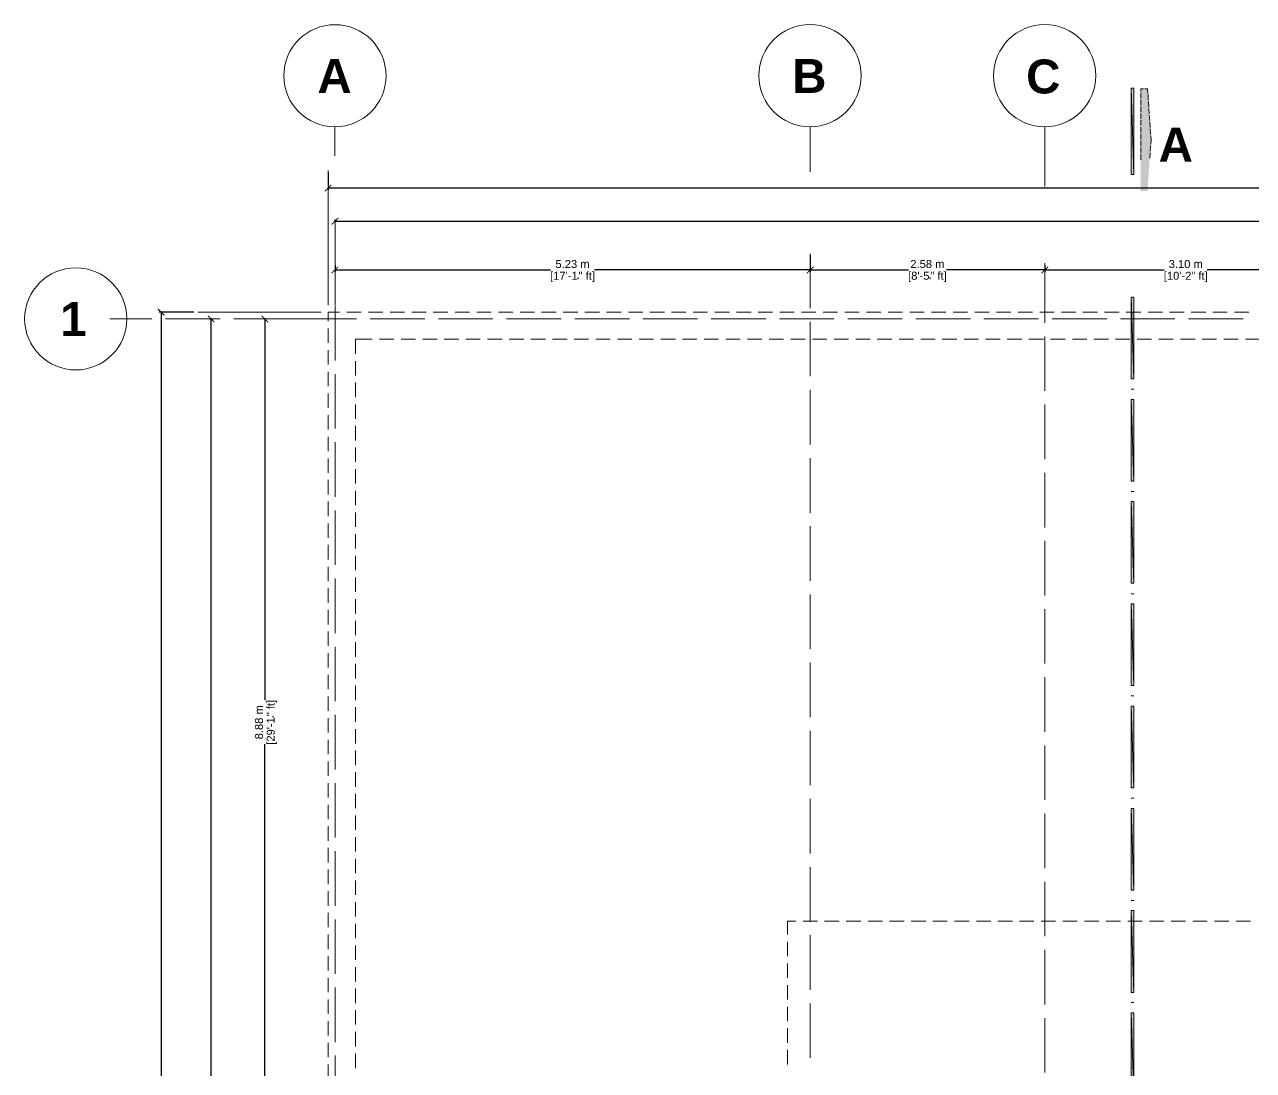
# Model space of a CAD drawing. Header units: metres. Extents: x 14 to 155, y 0 to 125.
# Drawn here: x 43.65 to 57.17, y 112.74 to 124.25 of the extents above; entities that cross this region are included whole.
import ezdxf

# ---------------------------------------------------------------- set-up
doc = ezdxf.new("R2010")
doc.units = ezdxf.units.M
doc.layers.get('Defpoints').update_dxf_attribs({"lineweight": 0})
for name, color, linetype in [('Edges', 7, 'Continuous'), ('PDF_Solid Fills', 7, 'Continuous'), ('PDF_Text', 255, 'Continuous')]:
    doc.layers.add(name, color=color, linetype=linetype)
doc.layers.add('PDF_Geometry', color=7, linetype='Continuous', true_color=0xc0c0c0)
doc.styles.add('PDF Arial Bold', font='arialbd.ttf')
doc.styles.add('TEXTS', font='swissl.ttf')
doc.dimstyles.new('Copy of DIMTEXT', dxfattribs={"dimscale": 0.3, "dimtxt": 0.22, "dimasz": 0.18, "dimexe": 0.05, "dimexo": 0.05, "dimgap": 0.05, "dimtad": 0, "dimzin": 1, "dimdsep": 46, "dimtxsty": 'TEXTS', "dimblk": 'ARCHTICK', "dimcen": 0.1, "dimclrd": 256, "dimclre": 6, "dimclrt": 7, "dimadec": 0, "dimazin": 0, "dimtfac": 0.15, "dimtix": 1, "dimtofl": 0, "dimtmove": 1, "dimatfit": 3, "dimldrblk": 'OPEN', "dimfxl": 0, "dimtolj": 1, "dimtzin": 0, "dimarcsym": 0})

# ---------------------------------------------------------------- blocks, each defined once
blk = doc.blocks.new('_ArchTick')
at = {"color": 0, "linetype": 'ByBlock', "const_width": 0.15}
blk.add_lwpolyline([(-0.5, -0.5), (0.5, 0.5)], dxfattribs=at)
blk = doc.blocks.new('*D28')
at = {"layer": 'Defpoints', "color": 0, "transparency": 16777216}
for p in [(46.992, 122.645), (68.994, 122.646), (68.994, 122.454)]:
    blk.add_point(p, dxfattribs=at)
at = {"layer": 'Edges', "color": 6, "lineweight": -2, "transparency": 16777216}
for p, q in [((46.992, 122.625), (46.992, 122.434)), ((68.994, 122.626), (68.994, 122.434))]:
    blk.add_line(p, q, dxfattribs=at)
at = {"layer": 'Edges', "lineweight": -2, "transparency": 16777216}
for p, q in [((46.992, 122.454), (57.751, 122.454)), ((68.994, 122.454), (58.235, 122.454))]:
    blk.add_line(p, q, dxfattribs=at)
at = {"layer": 'Edges', "lineweight": -2, "transparency": 16777216, "xscale": 0.072, "yscale": 0.072, "zscale": 0.072, "rotation": 180}
blk.add_blockref('_ArchTick', (46.992, 122.454), dxfattribs=at)
at = {"layer": 'Edges', "lineweight": -2, "transparency": 16777216, "xscale": 0.072, "yscale": 0.072, "zscale": 0.072}
blk.add_blockref('_ArchTick', (68.994, 122.454), dxfattribs=at)
at = {"layer": 'Edges', "color": 7, "transparency": 16777216, "char_height": 0.088, "attachment_point": 5, "style": 'TEXTS'}
for s, insert in [('\\A1;[72\'-2{\\H0.15x;\\S1/4;}" ft]', (57.993, 122.378)), ('\\A1;22.00 m', (57.993, 122.519))]:
    blk.add_mtext(s, dxfattribs=dict(at, insert=insert))
blk = doc.blocks.new('_Open')
at = {"color": 0, "linetype": 'ByBlock', "lineweight": -2}
for p, q in [((-1, 0.17), (0, 0)), ((-1, -0.17), (0, 0)), ((0, 0), (-1, 0))]:
    blk.add_line(p, q, dxfattribs=at)
blk = doc.blocks.new('*D29')
at = {"layer": 'Defpoints', "color": 0, "transparency": 16777216}
for p in [(47.068, 122.088), (68.919, 122.089), (68.919, 122.089)]:
    blk.add_point(p, dxfattribs=at)
at = {"layer": 'Edges', "color": 6, "lineweight": -2, "transparency": 16777216}
for p, q in [((47.068, 122.089), (47.068, 122.109)), ((68.919, 122.089), (68.919, 122.069))]:
    blk.add_line(p, q, dxfattribs=at)
at = {"layer": 'Edges', "lineweight": -2, "transparency": 16777216}
for p, q in [((47.068, 122.089), (57.751, 122.089)), ((68.919, 122.089), (58.235, 122.089))]:
    blk.add_line(p, q, dxfattribs=at)
at = {"layer": 'Edges', "lineweight": -2, "transparency": 16777216, "xscale": 0.072, "yscale": 0.072, "zscale": 0.072, "rotation": 180}
blk.add_blockref('_ArchTick', (47.068, 122.089), dxfattribs=at)
at = {"layer": 'Edges', "lineweight": -2, "transparency": 16777216, "xscale": 0.072, "yscale": 0.072, "zscale": 0.072}
blk.add_blockref('_ArchTick', (68.919, 122.089), dxfattribs=at)
at = {"layer": 'Edges', "color": 7, "transparency": 16777216, "char_height": 0.088, "attachment_point": 5, "style": 'TEXTS'}
for s, insert in [('\\A1;21.85 m', (57.993, 122.154)), ('\\A1;[71\'-8{\\H0.15x;\\S1/4;}" ft]', (57.993, 122.012))]:
    blk.add_mtext(s, dxfattribs=dict(at, insert=insert))
blk = doc.blocks.new('*D30')
at = {"layer": 'Defpoints', "color": 0, "transparency": 16777216}
for p in [(52.293, 121.731), (47.068, 121.626), (52.293, 121.552)]:
    blk.add_point(p, dxfattribs=at)
at = {"layer": 'Edges', "color": 6, "lineweight": -2, "transparency": 16777216}
for p, q in [((52.293, 121.711), (52.293, 121.532)), ((47.068, 121.606), (47.068, 121.532))]:
    blk.add_line(p, q, dxfattribs=at)
at = {"layer": 'Edges', "lineweight": -2, "transparency": 16777216}
for p, q in [((47.068, 121.552), (49.438, 121.552)), ((52.293, 121.552), (49.922, 121.552))]:
    blk.add_line(p, q, dxfattribs=at)
at = {"layer": 'Edges', "lineweight": -2, "transparency": 16777216, "xscale": 0.072, "yscale": 0.072, "zscale": 0.072, "rotation": 180}
blk.add_blockref('_ArchTick', (47.068, 121.552), dxfattribs=at)
at = {"layer": 'Edges', "lineweight": -2, "transparency": 16777216, "xscale": 0.072, "yscale": 0.072, "zscale": 0.072}
blk.add_blockref('_ArchTick', (52.293, 121.552), dxfattribs=at)
at = {"layer": 'Edges', "color": 7, "transparency": 16777216, "char_height": 0.088, "attachment_point": 5, "style": 'TEXTS'}
for s, insert in [('\\A1;5.23 m', (49.68, 121.617)), ('\\A1;[17\'-1{\\H0.15x;\\S3/4;}" ft]', (49.68, 121.475))]:
    blk.add_mtext(s, dxfattribs=dict(at, insert=insert))
blk = doc.blocks.new('*D31')
at = {"layer": 'Defpoints', "color": 0, "transparency": 16777216}
for p in [(52.293, 121.731), (54.874, 121.626), (54.874, 121.552)]:
    blk.add_point(p, dxfattribs=at)
at = {"layer": 'Edges', "color": 6, "lineweight": -2, "transparency": 16777216}
for p, q in [((52.293, 121.711), (52.293, 121.532)), ((54.874, 121.606), (54.874, 121.532))]:
    blk.add_line(p, q, dxfattribs=at)
at = {"layer": 'Edges', "lineweight": -2, "transparency": 16777216}
for p, q in [((52.293, 121.552), (53.374, 121.552)), ((54.874, 121.552), (53.793, 121.552))]:
    blk.add_line(p, q, dxfattribs=at)
at = {"layer": 'Edges', "lineweight": -2, "transparency": 16777216, "xscale": 0.072, "yscale": 0.072, "zscale": 0.072, "rotation": 180}
blk.add_blockref('_ArchTick', (52.293, 121.552), dxfattribs=at)
at = {"layer": 'Edges', "lineweight": -2, "transparency": 16777216, "xscale": 0.072, "yscale": 0.072, "zscale": 0.072}
blk.add_blockref('_ArchTick', (54.874, 121.552), dxfattribs=at)
at = {"layer": 'Edges', "color": 7, "transparency": 16777216, "char_height": 0.088, "attachment_point": 5, "style": 'TEXTS'}
for s, insert in [('\\A1;2.58 m', (53.583, 121.617)), ('\\A1;[8\'-5{\\H0.15x;\\S3/4;}" ft]', (53.583, 121.475))]:
    blk.add_mtext(s, dxfattribs=dict(at, insert=insert))
blk = doc.blocks.new('*D32')
at = {"layer": 'Defpoints', "color": 0, "transparency": 16777216}
for p in [(54.874, 121.626), (57.974, 121.552), (57.974, 121.552)]:
    blk.add_point(p, dxfattribs=at)
at = {"layer": 'Edges', "color": 6, "lineweight": -2, "transparency": 16777216}
for p, q in [((54.874, 121.606), (54.874, 121.532)), ((57.974, 121.552), (57.974, 121.532))]:
    blk.add_line(p, q, dxfattribs=at)
at = {"layer": 'Edges', "lineweight": -2, "transparency": 16777216}
for p, q in [((54.874, 121.552), (56.187, 121.552)), ((57.974, 121.552), (56.661, 121.552))]:
    blk.add_line(p, q, dxfattribs=at)
at = {"layer": 'Edges', "lineweight": -2, "transparency": 16777216, "xscale": 0.072, "yscale": 0.072, "zscale": 0.072, "rotation": 180}
blk.add_blockref('_ArchTick', (54.874, 121.552), dxfattribs=at)
at = {"layer": 'Edges', "lineweight": -2, "transparency": 16777216, "xscale": 0.072, "yscale": 0.072, "zscale": 0.072}
blk.add_blockref('_ArchTick', (57.974, 121.552), dxfattribs=at)
at = {"layer": 'Edges', "color": 7, "transparency": 16777216, "char_height": 0.088, "attachment_point": 5, "style": 'TEXTS'}
for s, insert in [('\\A1;3.10 m', (56.424, 121.617)), ('\\A1;[10\'-2" ft]', (56.424, 121.475))]:
    blk.add_mtext(s, dxfattribs=dict(at, insert=insert))
blk = doc.blocks.new('*D41')
at = {"layer": 'Defpoints', "color": 0, "transparency": 16777216}
for p in [(45.56, 121.088), (45.156, 90.086), (45.561, 90.086)]:
    blk.add_point(p, dxfattribs=at)
at = {"layer": 'Edges', "color": 6, "lineweight": -2, "transparency": 16777216}
for p, q in [((45.516, 121.088), (45.136, 121.088)), ((45.516, 90.086), (45.136, 90.086))]:
    blk.add_line(p, q, dxfattribs=at)
at = {"layer": 'Edges', "lineweight": -2, "transparency": 16777216}
for p, q in [((45.156, 121.088), (45.156, 105.861)), ((45.156, 90.086), (45.156, 105.312))]:
    blk.add_line(p, q, dxfattribs=at)
at = {"layer": 'Edges', "lineweight": -2, "transparency": 16777216, "xscale": 0.072, "yscale": 0.072, "zscale": 0.072}
for p, rotation in [((45.156, 121.088), 90), ((45.156, 90.086), 270)]:
    blk.add_blockref('_ArchTick', p, dxfattribs=dict(at, rotation=rotation))
at = {"layer": 'Edges', "color": 7, "transparency": 16777216, "char_height": 0.088, "attachment_point": 5, "rotation": 90, "style": 'TEXTS'}
for s, insert in [('\\A1;[101\'-8{\\H0.15x;\\S1/2;}" ft]', (45.232, 105.587)), ('\\A1;31.00 m', (45.091, 105.587))]:
    blk.add_mtext(s, dxfattribs=dict(at, insert=insert))
blk = doc.blocks.new('*D42')
at = {"layer": 'Defpoints', "color": 0, "transparency": 16777216}
for p in [(45.669, 121.013), (45.67, 90.161), (45.704, 90.161)]:
    blk.add_point(p, dxfattribs=at)
at = {"layer": 'Edges', "color": 6, "lineweight": -2, "transparency": 16777216}
for p, q in [((45.689, 121.013), (45.724, 121.013)), ((45.69, 90.161), (45.724, 90.161))]:
    blk.add_line(p, q, dxfattribs=at)
at = {"layer": 'Edges', "lineweight": -2, "transparency": 16777216}
for p, q in [((45.704, 121.013), (45.704, 105.862)), ((45.704, 90.161), (45.704, 105.312))]:
    blk.add_line(p, q, dxfattribs=at)
at = {"layer": 'Edges', "lineweight": -2, "transparency": 16777216, "xscale": 0.072, "yscale": 0.072, "zscale": 0.072}
for p, rotation in [((45.704, 121.013), 90), ((45.704, 90.161), 270)]:
    blk.add_blockref('_ArchTick', p, dxfattribs=dict(at, rotation=rotation))
at = {"layer": 'Edges', "color": 7, "transparency": 16777216, "char_height": 0.088, "attachment_point": 5, "rotation": 90, "style": 'TEXTS'}
for s, insert in [('\\A1;[101\'-2{\\H0.15x;\\S3/4;}" ft]', (45.781, 105.587)), ('\\A1;30.85 m', (45.639, 105.587))]:
    blk.add_mtext(s, dxfattribs=dict(at, insert=insert))
blk = doc.blocks.new('*D43')
at = {"layer": 'Defpoints', "color": 0, "transparency": 16777216}
for p in [(46.316, 121.013), (46.297, 112.137), (46.657, 112.137)]:
    blk.add_point(p, dxfattribs=at)
at = {"layer": 'Edges', "color": 6, "lineweight": -2, "transparency": 16777216}
for p, q in [((46.297, 121.013), (46.277, 121.013)), ((46.637, 112.137), (46.277, 112.137))]:
    blk.add_line(p, q, dxfattribs=at)
at = {"layer": 'Edges', "lineweight": -2, "transparency": 16777216}
for p, q in [((46.297, 121.013), (46.297, 116.817)), ((46.297, 112.137), (46.297, 116.333))]:
    blk.add_line(p, q, dxfattribs=at)
at = {"layer": 'Edges', "lineweight": -2, "transparency": 16777216, "xscale": 0.072, "yscale": 0.072, "zscale": 0.072}
for p, rotation in [((46.297, 121.013), 90), ((46.297, 112.137), 270)]:
    blk.add_blockref('_ArchTick', p, dxfattribs=dict(at, rotation=rotation))
at = {"layer": 'Edges', "color": 7, "transparency": 16777216, "char_height": 0.088, "attachment_point": 5, "rotation": 90, "style": 'TEXTS'}
for s, insert in [('\\A1;[29\'-1{\\H0.15x;\\S1/2;}" ft]', (46.374, 116.575)), ('\\A1;8.88 m', (46.232, 116.575))]:
    blk.add_mtext(s, dxfattribs=dict(at, insert=insert))

msp = doc.modelspace()

# ---------------------------------------------------------------- linework, layer by layer
at = {"layer": 'PDF_Geometry', "color": 0, "lineweight": 0}
for points in [[(55.823, 122.604), (55.853, 122.604), (55.823, 123.553)], [(55.853, 122.604), (55.823, 123.553), (55.853, 123.553)], [(52.293, 121.626), (52.293, 121.163)], [(54.874, 121.626), (54.874, 121.164)], [(55.823, 120.354), (55.853, 120.354), (55.823, 121.253)], [(55.853, 120.354), (55.823, 121.253), (55.853, 121.253)], [(55.823, 119.229), (55.854, 119.229), (55.823, 120.128)], [(55.854, 119.229), (55.823, 120.128), (55.853, 120.128)], [(55.823, 118.104), (55.854, 118.104), (55.823, 119.003)], [(55.854, 118.104), (55.823, 119.003), (55.854, 119.003)], [(55.823, 116.979), (55.854, 116.979), (55.823, 117.878)], [(55.854, 116.979), (55.823, 117.878), (55.854, 117.878)], [(55.823, 115.854), (55.854, 115.854), (55.823, 116.753)], [(55.854, 115.854), (55.823, 116.753), (55.854, 116.753)], [(55.823, 114.728), (55.854, 114.728), (55.823, 115.628)], [(55.854, 114.728), (55.823, 115.628), (55.854, 115.628)], [(55.823, 113.603), (55.854, 113.603), (55.823, 114.503)], [(55.854, 113.603), (55.823, 114.503), (55.854, 114.503)], [(55.823, 112.478), (55.854, 112.478), (55.823, 113.378)], [(55.854, 112.478), (55.823, 113.378), (55.854, 113.378)]]:
    msp.add_lwpolyline(points, close=True, dxfattribs=at)
for points in [[(55.823, 123.553), (55.853, 123.553)], [(55.929, 123.514), (55.929, 123.545), (55.959, 123.545)], [(55.967, 123.545), (55.967, 123.545)], [(55.973, 123.545), (56.004, 123.545), (56.007, 123.495)], [(55.929, 123.506), (55.929, 123.506)], [(55.929, 123.439), (55.929, 123.5)], [(55.929, 123.433), (55.929, 123.433)], [(55.929, 123.364), (55.929, 123.425)], [(56.009, 123.487), (56.009, 123.487)], [(56.009, 123.481), (56.012, 123.42)], [(56.013, 123.414), (56.013, 123.414)], [(56.013, 123.406), (56.018, 123.345)], [(55.929, 123.358), (55.929, 123.358)], [(55.929, 123.289), (55.929, 123.35)], [(55.929, 123.282), (55.929, 123.282)], [(55.929, 123.215), (55.929, 123.274)], [(56.018, 123.338), (56.018, 123.338)], [(56.018, 123.33), (56.023, 123.271)], [(56.023, 123.263), (56.023, 123.263)], [(56.023, 123.255), (56.028, 123.196)], [(47.067, 123.125), (47.067, 122.807)], [(52.293, 123.125), (52.293, 122.633)], [(54.874, 123.126), (54.874, 122.471)], [(55.929, 123.207), (55.929, 123.207)], [(55.929, 123.14), (55.929, 123.199)], [(55.929, 123.132), (55.929, 123.132)], [(55.929, 123.065), (55.929, 123.124)], [(56.028, 123.188), (56.028, 123.188)], [(56.028, 123.182), (56.033, 123.121)], [(55.929, 123.057), (55.929, 123.057)], [(55.929, 122.99), (55.929, 123.049)], [(55.929, 122.982), (55.929, 122.982)], [(56.033, 123.114), (56.033, 123.114)], [(56.033, 123.106), (56.037, 123.046)], [(56.037, 123.039), (56.037, 123.039)], [(56.039, 123.031), (56.042, 122.982), (56.039, 122.934)], [(55.929, 122.914), (55.929, 122.975)], [(55.929, 122.906), (55.929, 122.906)], [(55.929, 122.839), (55.929, 122.9)], [(56.037, 122.918), (56.033, 122.858)], [(56.033, 122.85), (56.033, 122.85)], [(56.037, 122.925), (56.037, 122.925)], [(55.929, 122.833), (55.929, 122.833)], [(55.929, 122.764), (55.929, 122.825)], [(56.033, 122.842), (56.028, 122.783)], [(46.992, 121.163), (46.992, 122.645)], [(47.068, 122.088), (47.068, 121.163), (47.068, 121.626)], [(52.293, 121.731), (52.293, 121.131)], [(54.874, 121.57), (54.874, 120.97)], [(46.917, 121.088), (45.56, 121.088)], [(46.992, 120.987), (46.992, 121.088), (47.119, 121.088)], [(47.068, 121.157), (47.068, 120.557)], [(47.197, 121.088), (47.356, 121.088)], [(47.436, 121.088), (47.594, 121.088)], [(47.674, 121.088), (47.832, 121.088)], [(47.913, 121.088), (48.071, 121.088)], [(48.149, 121.088), (48.309, 121.088)], [(48.388, 121.088), (48.546, 121.088)], [(48.626, 121.088), (48.785, 121.088)], [(48.865, 121.088), (49.023, 121.088)], [(49.103, 121.088), (49.262, 121.088)], [(49.34, 121.088), (49.5, 121.088)], [(49.578, 121.088), (49.737, 121.088)], [(49.817, 121.088), (49.975, 121.088)], [(50.055, 121.088), (50.214, 121.088)], [(50.294, 121.088), (50.452, 121.088)], [(50.531, 121.088), (50.691, 121.088)], [(50.769, 121.088), (50.928, 121.088)], [(51.008, 121.088), (51.166, 121.088)], [(51.246, 121.088), (51.405, 121.088)], [(51.484, 121.088), (51.643, 121.088)], [(51.721, 121.088), (51.881, 121.088)], [(51.96, 121.088), (52.118, 121.088)], [(52.198, 121.088), (52.357, 121.088)], [(52.437, 121.088), (52.595, 121.088)], [(52.675, 121.088), (52.834, 121.088)], [(52.912, 121.088), (53.072, 121.088)], [(53.151, 121.088), (53.309, 121.088)], [(53.389, 121.088), (53.547, 121.088)], [(53.627, 121.088), (53.786, 121.088)], [(53.866, 121.088), (54.024, 121.088)], [(54.103, 121.088), (54.263, 121.088)], [(54.341, 121.088), (54.5, 121.088)], [(54.58, 121.088), (54.738, 121.088)], [(54.818, 121.088), (54.976, 121.088)], [(55.057, 121.088), (55.215, 121.088)], [(55.293, 121.088), (55.453, 121.088)], [(55.532, 121.088), (55.69, 121.088)], [(55.77, 121.088), (55.929, 121.088)], [(56.009, 121.088), (56.167, 121.088)], [(56.247, 121.088), (56.406, 121.088)], [(56.484, 121.088), (56.644, 121.088)], [(56.722, 121.088), (56.881, 121.088)], [(56.961, 121.088), (57.119, 121.088)], [(44.592, 121.013), (45.054, 121.013)], [(45.205, 121.013), (45.805, 121.013)], [(45.955, 121.013), (46.555, 121.013)], [(46.867, 121.013), (46.027, 121.013)], [(46.704, 121.013), (47.304, 121.013)], [(46.917, 121.013), (46.717, 121.013)], [(47.455, 121.013), (48.055, 121.013)], [(48.205, 121.013), (48.805, 121.013)], [(48.954, 121.013), (49.554, 121.013)], [(49.705, 121.013), (50.305, 121.013)], [(50.455, 121.013), (51.056, 121.013)], [(51.204, 121.013), (51.805, 121.013)], [(51.955, 121.013), (52.555, 121.013)], [(52.293, 120.983), (52.293, 120.382)], [(52.706, 121.013), (53.306, 121.013)], [(53.455, 121.013), (54.055, 121.013)], [(54.205, 121.013), (54.805, 121.013)], [(54.956, 121.013), (55.556, 121.013)], [(55.705, 121.013), (56.305, 121.013)], [(56.455, 121.013), (57.055, 121.013)], [(46.992, 120.749), (46.992, 120.907)], [(54.874, 120.821), (54.874, 120.221)], [(47.293, 120.63), (47.293, 120.789), (47.476, 120.789)], [(47.556, 120.789), (47.714, 120.789)], [(47.794, 120.789), (47.953, 120.789)], [(48.033, 120.789), (48.191, 120.789)], [(48.269, 120.789), (48.429, 120.789)], [(48.508, 120.789), (48.666, 120.789)], [(48.746, 120.789), (48.905, 120.789)], [(48.985, 120.789), (49.143, 120.789)], [(49.223, 120.789), (49.382, 120.789)], [(49.46, 120.789), (49.62, 120.789)], [(49.698, 120.789), (49.857, 120.789)], [(49.937, 120.789), (50.095, 120.789)], [(50.175, 120.789), (50.334, 120.789)], [(50.414, 120.789), (50.572, 120.789)], [(50.651, 120.789), (50.811, 120.789)], [(50.889, 120.789), (51.048, 120.789)], [(51.128, 120.789), (51.286, 120.789)], [(51.366, 120.789), (51.525, 120.789)], [(51.605, 120.789), (51.763, 120.789)], [(51.841, 120.789), (52.001, 120.789)], [(52.08, 120.789), (52.238, 120.789)], [(52.318, 120.789), (52.477, 120.789)], [(52.557, 120.789), (52.715, 120.789)], [(52.795, 120.789), (52.954, 120.789)], [(53.032, 120.789), (53.192, 120.789)], [(53.271, 120.789), (53.429, 120.789)], [(53.509, 120.789), (53.667, 120.789)], [(53.747, 120.789), (53.906, 120.789)], [(53.986, 120.789), (54.144, 120.789)], [(54.223, 120.789), (54.383, 120.789)], [(54.461, 120.789), (54.62, 120.789)], [(54.7, 120.789), (54.858, 120.789)], [(54.938, 120.789), (55.097, 120.789)], [(55.177, 120.789), (55.335, 120.789)], [(55.413, 120.789), (55.573, 120.789)], [(55.652, 120.789), (55.81, 120.789)], [(55.89, 120.789), (56.049, 120.789)], [(56.129, 120.789), (56.287, 120.789)], [(56.367, 120.789), (56.526, 120.789)], [(56.604, 120.789), (56.764, 120.789)], [(56.843, 120.789), (57.001, 120.789)], [(57.081, 120.789), (57.239, 120.789)], [(46.992, 120.51), (46.992, 120.669)], [(47.293, 120.392), (47.293, 120.55)], [(46.992, 120.272), (46.992, 120.432)], [(47.068, 120.406), (47.068, 119.806)], [(47.293, 120.153), (47.293, 120.312)], [(46.992, 120.035), (46.992, 120.193)], [(52.293, 120.232), (52.293, 119.632)], [(55.823, 120.24), (55.853, 120.24)], [(47.293, 119.915), (47.293, 120.073)], [(54.874, 120.07), (54.874, 119.47)], [(46.992, 119.796), (46.992, 119.955)], [(47.293, 119.676), (47.293, 119.837)], [(46.992, 119.558), (46.992, 119.717)], [(47.068, 119.657), (47.068, 119.057)], [(46.992, 119.32), (46.992, 119.478)], [(47.293, 119.44), (47.293, 119.598)], [(52.293, 119.481), (52.293, 118.881)], [(47.293, 119.201), (47.293, 119.36)], [(46.992, 119.081), (46.992, 119.241)], [(54.874, 119.32), (54.874, 118.72)], [(47.293, 118.963), (47.293, 119.121)], [(55.823, 119.115), (55.854, 119.115)], [(46.992, 118.844), (46.992, 119.003)], [(47.068, 118.907), (47.068, 118.307)], [(47.293, 118.724), (47.293, 118.883)], [(46.992, 118.606), (46.992, 118.764)], [(52.293, 118.732), (52.293, 118.132)], [(46.992, 118.367), (46.992, 118.526)], [(47.293, 118.486), (47.293, 118.646)], [(54.874, 118.571), (54.874, 117.971)], [(47.293, 118.249), (47.293, 118.407)], [(46.992, 118.129), (46.992, 118.287)], [(47.068, 118.156), (47.068, 117.556)], [(47.293, 118.01), (47.293, 118.169)], [(46.992, 117.89), (46.992, 118.051)], [(52.293, 117.982), (52.293, 117.382)], [(55.823, 117.99), (55.854, 117.99)], [(47.293, 117.772), (47.293, 117.931)], [(46.992, 117.652), (46.992, 117.812)], [(54.874, 117.82), (54.874, 117.22)], [(47.293, 117.534), (47.293, 117.692)], [(46.992, 117.415), (46.992, 117.574)], [(47.293, 117.295), (47.293, 117.455)], [(46.992, 117.177), (46.992, 117.335)], [(47.068, 117.407), (47.068, 116.807)], [(47.293, 117.057), (47.293, 117.217)], [(52.293, 117.231), (52.293, 116.631)], [(46.993, 116.938), (46.992, 117.097)], [(54.874, 117.07), (54.874, 116.47)], [(47.293, 116.82), (47.293, 116.978)], [(46.993, 116.7), (46.993, 116.858)], [(55.823, 116.865), (55.854, 116.865)], [(47.068, 116.657), (47.068, 116.056)], [(47.293, 116.581), (47.293, 116.74)], [(46.993, 116.461), (46.993, 116.621)], [(47.293, 116.343), (47.293, 116.501)], [(46.993, 116.225), (46.993, 116.383)], [(52.293, 116.482), (52.293, 115.882)], [(47.293, 116.104), (47.293, 116.263)], [(54.874, 116.321), (54.874, 115.721)], [(46.993, 115.986), (46.993, 116.144)], [(47.293, 115.866), (47.293, 116.026)], [(46.993, 115.748), (46.993, 115.906)], [(47.068, 115.906), (47.068, 115.306)], [(47.293, 115.629), (47.293, 115.788)], [(52.293, 115.732), (52.293, 115.132)], [(55.823, 115.74), (55.854, 115.74)], [(46.993, 115.509), (46.993, 115.668)], [(47.293, 115.391), (47.293, 115.549)], [(54.874, 115.57), (54.874, 114.97)], [(46.993, 115.271), (46.993, 115.431)], [(47.293, 115.152), (47.293, 115.311)], [(46.993, 115.034), (46.993, 115.192)], [(47.068, 115.157), (47.068, 114.557)], [(47.293, 114.914), (47.293, 115.072)], [(46.993, 114.795), (46.993, 114.954)], [(52.293, 114.981), (52.293, 114.381)], [(47.293, 114.675), (47.293, 114.835)], [(54.874, 114.82), (54.874, 114.22)], [(46.993, 114.557), (46.993, 114.715)], [(55.823, 114.615), (55.854, 114.615)], [(46.993, 114.319), (46.993, 114.477)], [(47.293, 114.439), (47.293, 114.597)], [(47.068, 114.406), (47.068, 113.806)], [(47.293, 114.2), (47.293, 114.358)], [(52.043, 114.239), (52.043, 114.387), (52.136, 114.387)], [(52.215, 114.388), (52.373, 114.388)], [(52.453, 114.388), (52.611, 114.388)], [(52.691, 114.388), (52.85, 114.388)], [(52.93, 114.388), (53.088, 114.388)], [(53.167, 114.388), (53.327, 114.388)], [(53.405, 114.388), (53.564, 114.388)], [(53.644, 114.388), (53.802, 114.388)], [(53.882, 114.388), (54.041, 114.388)], [(54.121, 114.388), (54.279, 114.388)], [(54.357, 114.388), (54.517, 114.388)], [(54.596, 114.388), (54.754, 114.388)], [(54.834, 114.388), (54.993, 114.388)], [(55.073, 114.388), (55.231, 114.388)], [(55.311, 114.388), (55.47, 114.388)], [(55.548, 114.388), (55.708, 114.388)], [(55.787, 114.388), (55.945, 114.388)], [(56.025, 114.388), (56.183, 114.388)], [(56.263, 114.388), (56.422, 114.388)], [(56.502, 114.388), (56.66, 114.388)], [(56.739, 114.388), (56.899, 114.388)], [(56.977, 114.388), (57.137, 114.388)], [(46.993, 114.08), (46.993, 114.24)], [(52.293, 114.232), (52.293, 113.632)], [(47.293, 113.962), (47.293, 114.12)], [(52.043, 114.002), (52.043, 114.16)], [(54.874, 114.071), (54.874, 113.471)], [(46.993, 113.843), (46.993, 114.002)], [(47.294, 113.723), (47.293, 113.882)], [(52.043, 113.763), (52.043, 113.922)], [(46.993, 113.605), (46.993, 113.763)], [(47.068, 113.656), (47.068, 113.056)], [(52.043, 113.525), (52.043, 113.683)], [(46.993, 113.366), (46.993, 113.525)], [(47.294, 113.485), (47.294, 113.645)], [(47.294, 113.248), (47.294, 113.406)], [(52.043, 113.286), (52.043, 113.445)], [(52.293, 113.482), (52.293, 112.882)], [(55.823, 113.49), (55.854, 113.49)], [(46.993, 113.128), (46.993, 113.286)], [(54.874, 113.32), (54.874, 112.72)], [(47.294, 113.009), (47.294, 113.168)], [(52.043, 113.048), (52.043, 113.208)], [(46.993, 112.889), (46.993, 113.049)], [(47.068, 112.907), (47.068, 112.307)], [(47.294, 112.771), (47.294, 112.929)], [(52.043, 112.811), (52.043, 112.97)], [(46.993, 112.653), (46.993, 112.811)]]:
    msp.add_lwpolyline(points, dxfattribs=at)
for centre in [(47.067, 123.689), (52.292, 123.69), (54.873, 123.69), (44.217, 121.014)]:
    msp.add_circle(centre, 0.562, dxfattribs=at)
at = {"layer": 'PDF_Solid Fills', "color": 0, "transparency": 33554559}
for points in [[(55.823, 123.553), (55.853, 122.604), (55.853, 123.553)], [(55.823, 122.604), (55.853, 122.604), (55.823, 123.553)], [(56.004, 123.545), (55.929, 123.545), (56.042, 122.981)], [(55.929, 123.545), (56.042, 122.981), (55.929, 122.981)], [(56.042, 122.982), (55.929, 122.982), (56.004, 122.42)], [(55.929, 122.982), (56.004, 122.42), (55.929, 122.42)], [(55.823, 121.253), (55.854, 120.354), (55.854, 121.253)], [(55.823, 120.354), (55.854, 120.354), (55.823, 121.253)], [(55.823, 120.128), (55.854, 119.229), (55.854, 120.128)], [(55.823, 119.229), (55.854, 119.229), (55.823, 120.128)], [(55.823, 119.003), (55.854, 118.104), (55.854, 119.003)], [(55.823, 118.104), (55.854, 118.104), (55.823, 119.003)], [(55.823, 117.878), (55.854, 116.979), (55.854, 117.878)], [(55.823, 116.979), (55.854, 116.979), (55.823, 117.878)], [(55.823, 116.753), (55.854, 115.854), (55.854, 116.753)], [(55.823, 115.854), (55.854, 115.854), (55.823, 116.753)], [(55.823, 115.628), (55.854, 114.728), (55.854, 115.628)], [(55.823, 114.728), (55.854, 114.728), (55.823, 115.628)], [(55.823, 114.503), (55.854, 113.603), (55.854, 114.503)], [(55.823, 113.603), (55.854, 113.603), (55.823, 114.503)], [(55.823, 113.378), (55.854, 112.478), (55.854, 113.378)], [(55.823, 112.478), (55.854, 112.478), (55.823, 113.378)]]:
    msp.add_solid(points, dxfattribs=at)

# ---------------------------------------------------------------- texts
at = {"layer": 'PDF_Text', "color": 0, "char_height": 0.373, "attachment_point": 7, "rotation": 0.0022, "style": 'PDF Arial Bold'}
for s, insert in [('A', (46.875, 123.5)), ('B', (52.096, 123.5)), ('C', (54.669, 123.489)), ('A', (56.126, 122.745)), ('1', (44.046, 120.825))]:
    msp.add_mtext(s, dxfattribs=dict(at, insert=insert))

# ---------------------------------------------------------------- dimensions: what is measured, and where the dimension line sits
at = {"layer": 'Edges'}
for base, p1, p2, picture, middle in [((68.994, 122.454), (46.992, 122.645), (68.994, 122.646), '*D28', (57.993, 122.454)), ((68.919, 122.089), (47.068, 122.088), (68.919, 122.089), '*D29', (57.993, 122.089)), ((52.2926, 121.5515), (47.0675, 121.6257), (52.2926, 121.7315), '*D30', (49.6801, 121.5515)), ((54.874, 121.552), (52.293, 121.731), (54.874, 121.626), '*D31', (53.583, 121.552)), ((57.974, 121.552), (54.874, 121.626), (57.974, 121.552), '*D32', (56.424, 121.552))]:
    dim = msp.add_linear_dim(base=base, p1=p1, p2=p2, dimstyle='Copy of DIMTEXT', override={"dimscale": 0.4, "dimpost": ' m\\X', "dimfxl": 0.9, "dimfxlon": 1}, dxfattribs=at)
    dim.commit()
    dim.dimension.update_dxf_attribs({"geometry": picture, "text_midpoint": middle})
for base, p1, p2, picture, middle in [((45.156, 90.086), (45.56, 121.088), (45.561, 90.086), '*D41', (45.156, 105.587)), ((45.704, 90.161), (45.669, 121.013), (45.67, 90.161), '*D42', (45.704, 105.587)), ((46.297, 112.137), (46.316, 121.013), (46.657, 112.137), '*D43', (46.297, 116.575))]:
    dim = msp.add_linear_dim(base=base, p1=p1, p2=p2, angle=90, dimstyle='Copy of DIMTEXT', override={"dimscale": 0.4, "dimpost": ' m\\X', "dimfxl": 0.9, "dimfxlon": 1}, dxfattribs=at)
    dim.commit()
    dim.dimension.update_dxf_attribs({"geometry": picture, "text_midpoint": middle})

doc.saveas('drawing.dxf')
